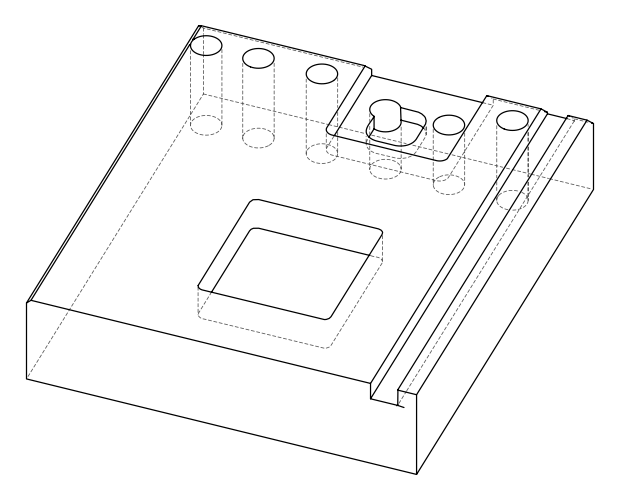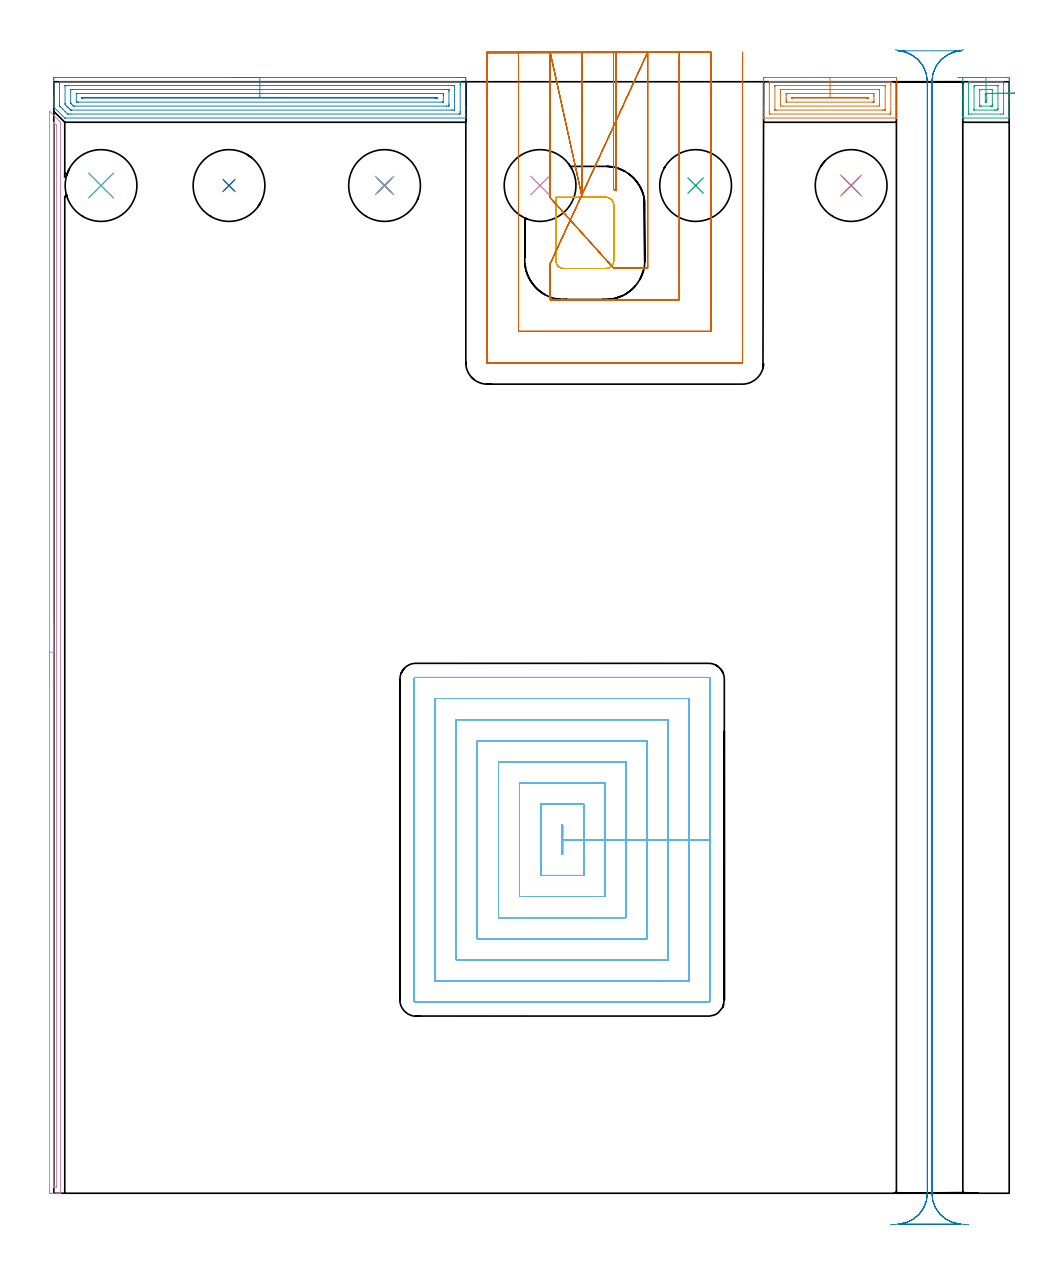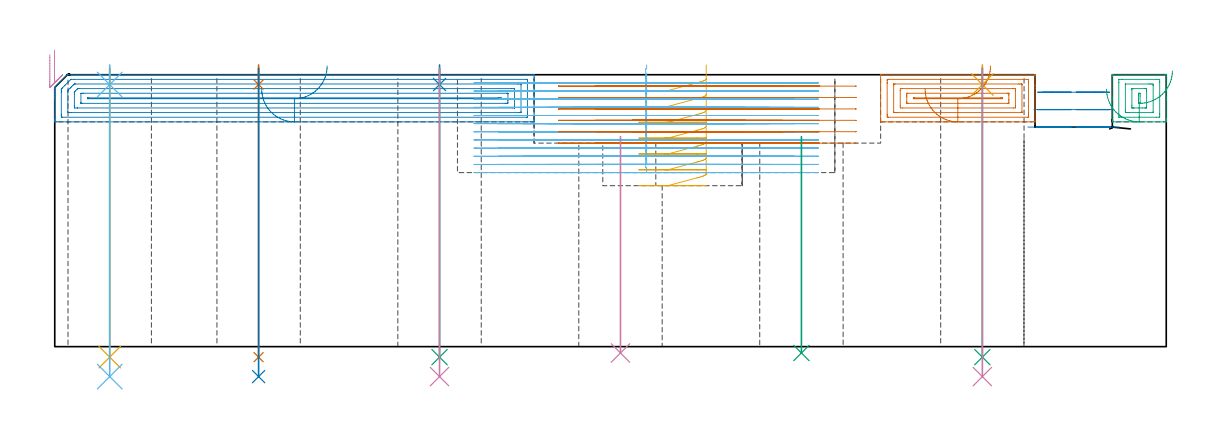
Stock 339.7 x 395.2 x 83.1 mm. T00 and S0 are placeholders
(PLAN: 22 operations, 14 tool changes, 93.2 min)
(1 AREA_MILL | FG_CHAMFER_SURFACE | UGT0205_001 | 2.45 min | 6365 mm3)
(2 AREA_MILL_1 | FG_CHAMFER_SURFACE_1 | UGT0205_001 | 7.19 min | 15926 mm3)
(3 AREA_MILL_2 | FG_CHAMFER_SURFACE_2 | UGT0205_001 | 0.99 min | 2448 mm3)
(4 AREA_MILL_3 | FG_CHAMFER_SURFACE_3 | UGT0205_001 | 6.28 min | 2906 mm3)
(5 MILL_RECTANGULAR_POCKET | POCKET_RECTANGULAR_STRAIGHT | UGT0201_105 | Follow Part, ap 5.5, ae 75% | 2.12 min | 63284 mm3)
(6 MILL_RECTANGULAR_POCKET_1 | POCKET_RECTANGULAR_STRAIGHT_1 | NXT0201_013 | Follow Part, ap 2.5, ae 75% | 46.77 min | 431615 mm3)
(7 MILL_SLOT | SLOT_PARTIAL_RECTANGULAR | UGT0201_133 | Follow Part, ap 3.75, ae 75% | 18.32 min | 196904 mm3)
(8 MILL_RECTANGULAR_SLOT | SLOT_RECTANGULAR | UGT0201_105 | Follow Part, ap 5.5, ae 75% | 5.37 min | 147785 mm3)
(9 INDEXABLE_INSERT_DRILL_THROUGH_HOLE_FROM_SOLID | STEP1HOLE | NXT0302_022 | 0.27 min | 31715 mm3)
(10 INDEXABLE_INSERT_DRILL_THROUGH_HOLE_FROM_SOLID_1 | STEP1HOLE_5 | NXT0302_022 | 0.27 min | 28026 mm3)
(11 SPOT_DRILL | STEP1HOLE_1 | NXT0321_9005460120000 | 0.05 min | 155 mm3)
(12 SPOT_DRILL_1 | STEP1HOLE_2 | NXT0321_9005460120000 | 0.05 min | 220 mm3)
(13 SPOT_DRILL_2 | STEP1HOLE_3 | NXT0321_9005460120000 | 0.05 min | 179 mm3)
(14 SPOT_DRILL_3 | STEP1HOLE_4 | NXT0321_9005460120000 | 0.05 min | 150 mm3)
(15 DRILL_THROUGH_HOLE_INTO_CENTER | STEP1HOLE_1 | NXT0301_065 | 0.35 min | 5612 mm3)
(16 DRILL_TO_ENLARGE_THROUGH_HOLE | STEP1HOLE_1 | UGT0301_386 | 0.38 min | 36630 mm3)
(17 DRILL_THROUGH_HOLE_INTO_CENTER_1 | STEP1HOLE_2 | NXT0301_065 | 0.35 min | 5610 mm3)
(18 DRILL_TO_ENLARGE_THROUGH_HOLE_1 | STEP1HOLE_2 | UGT0301_386 | 0.38 min | 36600 mm3)
(19 DRILL_THROUGH_HOLE_INTO_CENTER_2 | STEP1HOLE_3 | NXT0301_065 | 0.35 min | 5601 mm3)
(20 DRILL_TO_ENLARGE_THROUGH_HOLE_2 | STEP1HOLE_3 | UGT0301_386 | 0.38 min | 36649 mm3)
(21 DRILL_THROUGH_HOLE_INTO_CENTER_3 | STEP1HOLE_4 | NXT0301_065 | 0.35 min | 5569 mm3)
(22 DRILL_TO_ENLARGE_THROUGH_HOLE_3 | STEP1HOLE_4 | UGT0301_386 | 0.38 min | 36635 mm3)
(TOOL UGT0205_001 | Chamfer Mill 20 x 3 x 45 deg. | D20 FL50 Z2)
(TOOL UGT0201_105 | End Mill 22 mm | D22 FL25 Z2)
(TOOL NXT0201_013 | ENDMILL 10mm | D10 FL30 Z4)
(TOOL UGT0201_133 | Carbide End Mill 15.0 | D15 FL30 Z4)
(TOOL NXT0302_022 | Index. Insert Drill 25.5mm [880-D2550L25-03] | D25.5 PA176 FL77 Z2)
(TOOL NXT0321_9005460120000 | NC Spot Drill, 142deg, 12mm, Carbide, Uncoated | D12 PA142 FL30 Z2)
(TOOL NXT0301_065 | Carbide Drill 9.4mm [860.1-0940-075A1-MM 2214] | D9.4 PA140 FL98 Z2)
(TOOL UGT0301_386 | Twist Drill 25.5 mm | D25.5 PA118 FL165 Z2)
(OP 1 AREA_MILL)
G17 G21 G94 G90
T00 M6
G54
G17 G0 G90 X266. Y396.7 S1061 M3
G43 Z93.1 H0
Z78.7
G94 G1 X266.038 Z77.829 F250.
X266.152 Z76.964
X266.341 Z76.112
X266.603 Z75.28
X266.937 Z74.474
X267.34 Z73.7
X267.808 Z72.964
X268.34 Z72.272
X268.929 Z71.629
X269.572 Z71.04
X270.264 Z70.509
X271. Z70.04
X271.774 Z69.637
X272.58 Z69.303
X273.412 Z69.041
X274.264 Z68.852
X275.128 Z68.738
X276. Z68.7
X299.068
X299.419 Y396.695 Z68.703
X299.59 Y396.691 Z68.705
X299.6 Y396.514 Z68.882
Y386.392 Z79.001
Y385.682 Z79.716
Y385.505 Z79.893
Y382.516 Z82.882
Y382.319 Z83.073
X299.592 Y382.303 Z83.089
X299.512 Y382.3 Z83.1
X252.489
X252.41 Y382.303 Z83.089
X252.408 Y382.318 Z83.075
X252.4 Y382.516 Z82.882
Y384.262 Z81.137
Y385.505 Z79.893
Y385.682 Z79.716
Y386.392 Z79.001
X252.401 Y396.159 Z69.237
X252.404 Y396.688 Z68.709
X252.407 Y396.691 Z68.705
X252.932 Y396.7 Z68.7
X276.
Y395.286 Z70.114
X297.293 Y395.285 Z70.115
X297.59 Y395.271 Z70.129
X297.597 Y394.967 Z70.433
X297.6 Y394.383 Z71.017
Y394.076 Z71.324
X297.599 Y384.617 Z80.783
X297.598 Y384.311 Z81.089
X297.59 Y383.729 Z81.671
X297.307 Y383.715 Z81.685
X297.293
X254.707
X254.41 Y383.729 Z81.671
X254.403 Y384.033 Z81.367
X254.401 Y384.617 Z80.783
X254.4 Y384.924 Z80.476
X254.401 Y394.383 Z71.017
X254.402 Y394.688 Z70.712
X254.41 Y395.271 Z70.129
X254.693 Y395.285 Z70.115
X254.707
X276. Y395.286 Z70.114
Y393.871 Z71.529
X295.143
X295.519 Y393.869 Z71.531
X295.571 Y393.867 Z71.533
X295.581 Y393.866 Z71.534
X295.59 Y393.846 Z71.554
X295.595 Y393.739 Z71.661
X295.599 Y393.576 Z71.824
X295.6 Y385.424 Z79.976
X295.597 Y385.342 Z80.058
X295.59 Y385.181 Z80.219
X295.58 Y385.134 Z80.266
X295.565 Y385.133 Z80.267
X295.519 Y385.131 Z80.269
X295.007 Y385.129 Z80.271
X294.632 Y385.128 Z80.272
X256.857 Y385.129 Z80.271
X256.481 Y385.131 Z80.269
X256.429 Y385.133 Z80.267
X256.419 Y385.134 Z80.266
X256.41 Y385.154 Z80.246
X256.405 Y385.261 Z80.139
X256.401 Y385.423 Z79.977
X256.4 Y393.576 Z71.824
X256.403 Y393.658 Z71.742
X256.41 Y393.819 Z71.581
X256.42 Y393.866 Z71.534
X256.435 Y393.867 Z71.533
X256.481 Y393.869 Z71.531
X256.993 Y393.871 Z71.529
X257.368
X276.
Y392.457 Z72.943
X293.007
X293.586 Y392.45 Z72.95
X293.6 Y391.864 Z73.536
Y387.28 Z78.12
X293.587 Y386.55 Z78.85
X292.857 Y386.543 Z78.857
X258.993
X258.414 Y386.55 Z78.85
X258.4 Y387.136 Z78.264
Y391.72 Z73.68
X258.413 Y392.45 Z72.95
X259.143 Y392.457 Z72.943
X276.
Y391.043 Z74.357
X291.294 Y391.042 Z74.358
X291.435 Y391.04 Z74.36
X291.546 Y391.036 Z74.364
X291.591 Y391.029 Z74.371
X291.593 Y391.004 Z74.396
X291.597 Y390.832 Z74.568
X291.6 Y390.314 Z75.086
Y389.944 Z75.456
Y388.538 Z76.862
X291.599 Y388.168 Z77.232
X291.598 Y388.039 Z77.361
X291.593 Y387.975 Z77.425
X291.591 Y387.965 Z77.435
X291.565 Y387.962 Z77.438
X291.505 Y387.959 Z77.441
X291.294 Y387.957 Z77.443
X291.083
X260.706 Y387.958 Z77.442
X260.565 Y387.96 Z77.44
X260.454 Y387.964 Z77.436
X260.409 Y387.971 Z77.429
X260.407 Y387.996 Z77.404
X260.403 Y388.168 Z77.232
X260.4 Y388.686 Z76.714
Y389.056 Z76.344
Y390.461 Z74.939
Y390.832 Z74.568
X260.402 Y390.961 Z74.439
X260.407 Y391.025 Z74.375
X260.409 Y391.035 Z74.365
X260.435 Y391.038 Z74.362
X260.495 Y391.041 Z74.359
X260.706 Y391.043 Z74.357
X260.917
X276.
Y389.629 Z75.771
X289.308 Y389.628 Z75.772
X289.437 Y389.627 Z75.773
X289.523 Y389.625 Z75.775
X289.583 Y389.622 Z75.778
X289.59 Y389.596 Z75.804
X289.593 Y389.5 Z75.9
X289.592 Y389.403 Z75.997
X289.591 Y389.381 Z76.019
X289.565 Y389.378 Z76.022
X289.308 Y389.374 Z76.026
X288.993 Y389.372 Z76.028
X262.692
X262.563 Y389.373 Z76.027
X262.477 Y389.375 Z76.025
X262.417 Y389.378 Z76.022
X262.41 Y389.404 Z75.996
X262.407 Y389.5 Z75.9
X262.408 Y389.597 Z75.803
X262.409 Y389.619 Z75.781
X262.435 Y389.622 Z75.778
X262.692 Y389.626 Z75.774
X263.007 Y389.628 Z75.772
X276. Y389.629 Z75.771
X276.872 Z75.809
X277.736 Z75.923
X278.588 Z76.112
X279.42 Z76.374
X280.226 Z76.708
X281. Z77.111
X281.736 Z77.58
X282.428 Z78.111
X283.071 Z78.7
X283.66 Z79.343
X284.192 Z80.035
X284.66 Z80.771
X285.063 Z81.545
X285.397 Z82.351
X285.659 Z83.183
X285.848 Z84.035
X285.962 Z84.9
X286. Z85.771
G0 Z93.1
M5
M2
(OP 2 AREA_MILL_1)
G17 G21 G94 G90
T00 M6
G54
G17 G0 G90 X63.25 Y396.7 S1061 M3
G43 Z93.1 H0
Z78.7
G94 G1 X63.288 Z77.829 F250.
X63.402 Z76.964
X63.591 Z76.112
X63.853 Z75.28
X64.187 Z74.474
X64.59 Z73.7
X65.058 Z72.964
X65.59 Z72.272
X66.179 Z71.629
X66.822 Z71.04
X67.514 Z70.509
X68.25 Z70.04
X69.024 Z69.637
X69.83 Z69.303
X70.662 Z69.041
X71.514 Z68.852
X72.378 Z68.738
X73.25 Z68.7
X145.365
X145.908 Y396.699 Z68.701
X146.445 Y396.694 Z68.704
X146.492 Y396.691 Z68.706
X146.496 Y396.159 Z69.238
X146.5 Y395.569 Z69.828
Y386.392 Z79.002
Y385.796 Z79.601
Y385.505 Z79.892
Y383.729 Z81.666
Y383.145 Z82.254
Y382.655 Z82.744
Y382.332 Z83.059
X146.491 Y382.302 Z83.088
X146.354 Y382.3 Z83.1
X4.158
X3.905 Y382.304 Z83.089
X3.804 Y382.395 Z83.003
X0.25 Y385.949 Z79.449
X0.123 Y386.077 Z79.322
X0.01 Y386.191 Z79.208
X0. Y386.389 Z79.011
Y387.28 Z78.119
Y387.585 Z77.815
Y388.168 Z77.228
Y388.46 Z76.937
Y389.056 Z76.341
Y389.348 Z76.049
Y389.944 Z75.45
Y395.861 Z69.536
X0.002 Y396.159 Z69.238
X0.008 Y396.691 Z68.706
X0.055 Y396.694 Z68.704
X0.592 Y396.7 Z68.7
X73.25
Y395.286 Z70.114
X144.125 Y395.285 Z70.115
X144.49 Y395.271 Z70.129
X144.497 Y394.9 Z70.5
X144.499 Y394.383 Z71.017
X144.5 Y394.01 Z71.39
X144.499 Y384.617 Z80.783
X144.498 Y384.245 Z81.155
X144.49 Y383.729 Z81.671
X144.139 Y383.715 Z81.685
X144.125
X5.956 Y383.714 Z81.686
X5.063 Y383.715 Z81.685
X5.05 Y383.716 Z81.684
X4.933 Y383.729 Z81.671
X4.158 Y384.492 Z80.908
X4.033 Y384.617 Z80.783
X3.145 Y385.505 Z79.895
X2.375 Y386.275 Z79.125
X2.261 Y386.392 Z79.008
X2.148 Y386.513 Z78.887
X2.01 Y386.675 Z78.725
X2.004 Y386.762 Z78.638
X2.001 Y387.28 Z78.12
X2. Y387.654 Z77.746
X2.001 Y394.383 Z71.017
X2.002 Y394.755 Z70.645
X2.01 Y395.271 Z70.129
X2.361 Y395.285 Z70.115
X2.375
X73.25 Y395.286 Z70.114
Y393.871 Z71.529
X141.964
X142.342 Y393.87 Z71.53
X142.466 Y393.867 Z71.533
X142.481 Y393.865 Z71.535
X142.49 Y393.841 Z71.559
X142.496 Y393.758 Z71.642
X142.499 Y393.653 Z71.747
Y385.348 Z80.052
X142.494 Y385.19 Z80.21
X142.49 Y385.147 Z80.253
X142.478 Y385.135 Z80.265
X142.436 Y385.133 Z80.267
X142.342 Y385.13 Z80.27
X141.828 Y385.129 Z80.271
X141.45 Y385.128 Z80.272
X6.319 Y385.129 Z80.271
X6.13 Y385.13 Z80.27
X6.036 Y385.133 Z80.267
X5.993 Y385.135 Z80.265
X5.941 Y385.167 Z80.233
X5.598 Y385.505 Z79.895
X5.05 Y386.05 Z79.35
X4.709 Y386.392 Z79.008
X4.158 Y386.953 Z78.447
X4.01 Y387.125 Z78.275
X4.005 Y387.28 Z78.12
X4.001 Y387.437 Z77.963
Y393.652 Z71.748
X4.006 Y393.81 Z71.59
X4.01 Y393.853 Z71.547
X4.022 Y393.865 Z71.535
X4.064 Y393.867 Z71.533
X4.158 Y393.87 Z71.53
X4.672 Y393.871 Z71.529
X5.05
X73.25
Y392.457 Z72.943
X139.818
X140.436 Y392.455 Z72.945
X140.47 Y392.453 Z72.947
X140.485 Y392.451 Z72.949
X140.49 Y392.439 Z72.961
X140.494 Y392.346 Z73.054
X140.498 Y392.157 Z73.243
X140.5 Y391.778 Z73.622
Y387.28 Z78.12
X140.497 Y386.866 Z78.534
X140.493 Y386.659 Z78.741
X140.49 Y386.561 Z78.839
X140.402 Y386.549 Z78.851
X139.667 Y386.544 Z78.856
X139.516 Y386.543 Z78.857
X7.573
X7.203 Y386.547 Z78.853
X7.023 Y386.55 Z78.85
X6.833 Y386.726 Z78.674
X6.273 Y387.28 Z78.12
X6.087 Y387.47 Z77.93
X6.023 Y387.538 Z77.862
X6.01 Y387.592 Z77.808
X6.007 Y387.695 Z77.705
X6. Y388.109 Z77.291
Y391.72 Z73.68
X6.003 Y392.134 Z73.266
X6.007 Y392.341 Z73.059
X6.01 Y392.439 Z72.961
X6.098 Y392.451 Z72.949
X6.833 Y392.456 Z72.944
X6.984 Y392.457 Z72.943
X73.25
Y391.043 Z74.357
X137.672
X137.884 Y391.042 Z74.358
X138.096 Y391.039 Z74.361
X138.49 Y391.029 Z74.371
X138.494 Y390.832 Z74.568
X138.5 Y390.219 Z75.181
Y388.168 Z77.232
X138.498 Y388.015 Z77.385
X138.495 Y387.977 Z77.423
X138.491 Y387.964 Z77.436
X138.45 Y387.961 Z77.439
X138.309 Y387.958 Z77.442
X138.096 Y387.957 Z77.443
X8.828
X8.616 Y387.959 Z77.441
X8.404 Y387.964 Z77.436
X8.031 Y387.979 Z77.421
X8.011 Y388. Z77.4
X8.005 Y388.027 Z77.373
X8.001 Y388.081 Z77.319
X8. Y390.832 Z74.568
X8.002 Y390.985 Z74.415
X8.005 Y391.023 Z74.377
X8.009 Y391.036 Z74.364
X8.051 Y391.039 Z74.361
X8.191 Y391.042 Z74.358
X8.404 Y391.043 Z74.357
X73.25
Y389.629 Z75.771
X136.101
X136.419 Y389.627 Z75.773
X136.468 Y389.624 Z75.776
X136.487 Y389.622 Z75.778
X136.49 Y389.614 Z75.786
X136.495 Y389.551 Z75.849
X136.485 Y389.378 Z76.022
X136.313 Y389.375 Z76.025
X136.101 Y389.373 Z76.027
X135.785 Y389.371 Z76.029
X135.526
X10.399
X10.081 Y389.373 Z76.027
X10.032 Y389.375 Z76.025
X10.013 Y389.378 Z76.022
X10.01 Y389.386 Z76.014
X10.004 Y389.45 Z75.95
X10.01 Y389.605 Z75.795
X10.016 Y389.622 Z75.778
X10.05 Y389.624 Z75.776
X10.14 Y389.626 Z75.774
X10.399 Y389.628 Z75.772
X10.715 Y389.629 Z75.771
X73.25
X74.122 Z75.809
X74.986 Z75.923
X75.838 Z76.112
X76.67 Z76.374
X77.476 Z76.708
X78.25 Z77.111
X78.986 Z77.58
X79.678 Z78.111
X80.321 Z78.7
X80.91 Z79.343
X81.442 Z80.035
X81.91 Z80.771
X82.313 Z81.545
X82.647 Z82.351
X82.909 Z83.183
X83.098 Z84.035
X83.212 Z84.9
X83.25 Z85.771
G0 Z93.1
M5
M2
(OP 3 AREA_MILL_2)
G17 G21 G94 G90
T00 M6
G54
G17 G0 G90 X321.45 Y396.7 S1061 M3
G43 Z93.1 H0
Z78.7
G94 G1 X321.488 Z77.829 F250.
X321.602 Z76.964
X321.791 Z76.112
X322.053 Z75.28
X322.387 Z74.474
X322.79 Z73.7
X323.258 Z72.964
X323.79 Z72.272
X324.379 Z71.629
X325.022 Z71.04
X325.714 Z70.509
X326.45 Z70.04
X327.224 Z69.637
X328.03 Z69.303
X328.862 Z69.041
X329.713 Z68.852
X330.578 Z68.738
X331.45 Z68.7
X338.798 Y396.699 Z68.701
X339.33 Y396.696 Z68.704
X339.695 Y396.69
X339.698 Y396.532 Z68.863
X339.699 Y396.159 Z69.236
X339.7 Y395.784 Z69.61
Y389.944 Z75.45
Y389.194 Z76.205
X339.699 Y382.756 Z82.643
X339.69 Y382.306 Z83.092
X339.33 Y382.3 Z83.1
X323.569
X323.21 Y382.306 Z83.092
X323.2 Y382.757 Z82.642
Y389.194 Z76.205
Y389.944 Z75.45
Y396.159 Z69.236
X323.204 Y396.676 Z68.719
X323.21 Y396.691 Z68.704
X323.225 Y396.697 Z68.698
X323.57 Y396.7 Z68.7
X331.45
Y395.286 Z70.114
X336.689
X337.566 Y395.285 Z70.115
X337.579 Y395.284 Z70.116
X337.69 Y395.271 Z70.129
X337.696 Y395.153 Z70.247
X337.7 Y394.383 Z71.017
Y394.261 Z71.139
X337.699 Y384.495 Z80.905
X337.69 Y383.729 Z81.671
X337.592 Y383.716 Z81.684
X337.579
X336.718 Y383.714 Z81.686
X326.211
X325.334 Y383.715 Z81.685
X325.321 Y383.716 Z81.684
X325.21 Y383.729 Z81.671
X325.204 Y383.847 Z81.553
X325.2 Y384.617 Z80.783
Y384.739 Z80.661
X325.201 Y394.505 Z70.895
X325.21 Y395.271 Z70.129
X325.308 Y395.284 Z70.116
X325.321
X326.182 Y395.286 Z70.114
X331.45
Y393.872 Z71.528
X335.457 Y393.871 Z71.529
X335.627
X335.653 Y393.87 Z71.53
X335.678 Y393.867 Z71.533
X335.69 Y393.863 Z71.537
X335.693 Y393.841 Z71.559
X335.699 Y393.626 Z71.774
Y385.635 Z79.765
X335.696 Y385.505 Z79.895
X335.685 Y385.135 Z80.265
X335.321 Y385.131 Z80.269
X334.952 Y385.129 Z80.271
X334.448
X327.273
X327.247 Y385.13 Z80.27
X327.222 Y385.133 Z80.267
X327.21 Y385.137 Z80.263
X327.207 Y385.159 Z80.241
X327.201 Y385.374 Z80.026
Y393.365 Z72.035
X327.204 Y393.495 Z71.905
X327.215 Y393.864 Z71.536
X327.579 Y393.869 Z71.531
X327.948 Y393.871 Z71.529
X328.452
X331.45 Y393.872 Z71.528
Y392.457 Z72.943
X332.474
X333.201
X333.351 Y392.455 Z72.945
X333.586 Y392.45 Z72.95
X333.69 Y392.445 Z72.955
X333.693 Y392.383 Z73.017
X333.699 Y392.103 Z73.297
X333.7 Y387.28 Z78.12
X333.698 Y386.776 Z78.624
X333.693 Y386.606 Z78.794
X333.69 Y386.551 Z78.849
X333.655 Y386.549 Z78.851
X333.565 Y386.546 Z78.854
X333.201 Y386.543 Z78.857
X333.053
X329.699
X329.549 Y386.545 Z78.855
X329.314 Y386.55 Z78.85
X329.21 Y386.555 Z78.845
X329.207 Y386.617 Z78.783
X329.201 Y386.897 Z78.503
X329.2 Y391.72 Z73.68
X329.202 Y392.224 Z73.176
X329.207 Y392.394 Z73.006
X329.21 Y392.449 Z72.951
X329.245 Y392.451 Z72.949
X329.335 Y392.454 Z72.946
X329.699 Y392.457 Z72.943
X329.847
X331.45
Y391.041 Z74.359
X331.658
X331.684 Y391.039 Z74.361
X331.69 Y391.036 Z74.364
X331.694 Y391.028 Z74.372
X331.698 Y390.984 Z74.416
X331.7 Y390.916 Z74.484
Y390.832 Z74.568
Y388.803 Z76.597
X331.697 Y388.168 Z77.232
X331.694 Y388.042 Z77.358
X331.69 Y387.98 Z77.42
X331.681 Y387.963 Z77.437
X331.654 Y387.962 Z77.438
X331.45 Y387.959 Z77.441
X331.242
X331.215 Y387.961 Z77.439
X331.21 Y387.964 Z77.436
X331.206 Y387.972 Z77.428
X331.202 Y388.016 Z77.384
X331.2 Y388.422 Z76.978
Y390.197 Z75.203
X331.203 Y390.832 Z74.568
X331.206 Y390.958 Z74.442
X331.21 Y391.02 Z74.38
X331.219 Y391.037 Z74.363
X331.246 Y391.038 Z74.362
X331.45 Y391.041 Z74.359
X332.322 Y391.053 Z74.386
X333.188 Y391.064 Z74.488
X334.042 Y391.075 Z74.666
X334.877 Y391.086 Z74.917
X335.688 Y391.097 Z75.24
X336.467 Y391.107 Z75.633
X337.208 Y391.117 Z76.092
X337.907 Y391.126 Z76.614
X338.558 Y391.134 Z77.195
X339.156 Y391.142 Z77.83
X339.696 Y391.149 Z78.515
X340.174 Y391.155 Z79.245
X340.587 Y391.161 Z80.013
X340.931 Y391.165 Z80.815
X341.205 Y391.169 Z81.643
X341.405 Y391.172 Z82.493
X341.53 Y391.173 Z83.356
X341.579 Y391.174 Z84.227
G0 Z93.1
M5
M2
(OP 4 AREA_MILL_3)
G17 G21 G94 G90
T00 M6
G54
G17 G0 G90 X-1.5 Y182.35 S1061 M3
G43 Z93.1 H0
Z89.2
G94 G1 Y182.388 Z88.328 F250.
Y182.502 Z87.464
Y182.691 Z86.612
Y182.953 Z85.78
Y183.287 Z84.974
Y183.69 Z84.2
Y184.158 Z83.464
Y184.69 Z82.772
Y185.279 Z82.129
Y185.922 Z81.54
Y186.614 Z81.009
Y187.35 Z80.54
Y188.124 Z80.137
Y188.93 Z79.803
Y189.762 Z79.541
Y190.614 Z79.352
Y191.478 Z79.238
Y192.35 Z79.2
Y384.593
X-1.495 Y384.671 Z79.204
X-1.493 Y384.682 Z79.205
X-1.47 Y384.671 Z79.228
X1.857 Y381.343 Z82.557
X2.389 Y380.812 Z83.085
X2.394 Y380.797 Z83.088
X2.4 Y380.5 Z83.1
Y0.174
X2.405 Y0.01 Z83.095
X2.337 Y0.007 Z83.029
X1.914 Y0. Z82.614
X1.607 Z82.306
X0.896 Z81.592
X-0.351 Z80.346
X-0.889 Y0.001 Z79.806
X-1.149 Y0.002 Z79.546
X-1.491 Y0.007 Z79.205
X-1.493 Y0.021 Z79.203
X-1.499 Y0.625 Z79.201
X-1.5 Y1.236 Z79.2
Y192.35
X-0.086 Z80.614
X-0.085 Y380.5 Z80.615
X-0.084 Y380.588 Z80.616
X-0.08 Y380.678 Z80.62
X-0.072 Y380.811 Z80.628
X0.004 Y380.739 Z80.704
X0.248 Y380.5 Z80.948
X0.896 Y379.847 Z81.596
X0.954 Y379.785 Z81.654
X0.979 Y379.751 Z81.679
X0.982 Y379.695 Z81.682
X0.984 Y379.606 Z81.684
X0.985 Y379.517 Z81.685
X0.986 Y2.323 Z81.686
X0.985 Y2.234 Z81.685
X0.981 Y2.055 Z81.681
X0.979 Y2.011 Z81.679
X0.972 Y2.008 Z81.672
X0.948 Y2.004 Z81.648
X0.896 Y2.002 Z81.596
X0.415 Y2. Z81.115
X0.004 Y2.001 Z80.704
X-0.055 Y2.002 Z80.645
X-0.072 Y2.005 Z80.628
X-0.076 Y2.008 Z80.624
X-0.079 Y2.026 Z80.621
X-0.083 Y2.144 Z80.617
X-0.085 Y2.323 Z80.615
X-0.086 Y2.412 Z80.614
Y192.35
Y193.222 Z80.652
Y194.086 Z80.766
Y194.938 Z80.955
Y195.77 Z81.217
Y196.576 Z81.551
Y197.35 Z81.954
Y198.086 Z82.423
Y198.778 Z82.954
Y199.421 Z83.543
Y200.01 Z84.186
Y200.542 Z84.878
Y201.01 Z85.614
Y201.413 Z86.388
Y201.747 Z87.194
Y202.009 Z88.026
Y202.198 Z88.878
Y202.312 Z89.743
Y202.35 Z90.614
G0 Z93.1
M5
M2
(OP 5 MILL_RECTANGULAR_POCKET)
G17 G21 G94 G90
T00 M6
G54
G17 G0 G90 X199.1 Y335.335 S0 M3
G43 Z93.1 H0
Z86.1
G94 G1 Y351.3 Z81.822 F250.
Y351.537 Z81.759
X198.969 Y352.179 Z81.583
X198.693 Y352.773 Z81.407
X198.287 Y353.287 Z81.232
X197.773 Y353.693 Z81.056
X197.179 Y353.969 Z80.881
X196.537 Y354.1 Z80.705
X196.3 Z80.642
X187.4 Z78.257
X178.5 F500.
Y331.6
G3 X181.3 Y328.8 R2.8
G1 X196.3
G3 X199.1 Y331.6 R2.8
G1 Y351.3
G3 X196.3 Y354.1 R2.8
G1 X187.4
X186.4
G0 X199.1 Y335.335 Z81.257
G1 Y351.3 Z76.979 F250.
Y351.537 Z76.916
X198.969 Y352.179 Z76.74
X198.693 Y352.773 Z76.565
X198.287 Y353.287 Z76.389
X197.773 Y353.693 Z76.214
X197.179 Y353.969 Z76.038
X196.537 Y354.1 Z75.862
X196.3 Z75.799
X187.4 Z73.414
X178.5 F500.
Y331.6
G3 X181.3 Y328.8 R2.8
G1 X196.3
G3 X199.1 Y331.6 R2.8
G1 Y351.3
G3 X196.3 Y354.1 R2.8
G1 X187.4
X186.4
G0 X199.1 Y335.335 Z76.414
G1 Y351.3 Z72.136 F250.
Y351.537 Z72.073
X198.969 Y352.179 Z71.897
X198.693 Y352.773 Z71.722
X198.287 Y353.287 Z71.546
X197.773 Y353.693 Z71.371
X197.179 Y353.969 Z71.195
X196.537 Y354.1 Z71.02
X196.3 Z70.956
X187.4 Z68.571
X178.5 F500.
Y331.6
G3 X181.3 Y328.8 R2.8
G1 X196.3
G3 X199.1 Y331.6 R2.8
G1 Y351.3
G3 X196.3 Y354.1 R2.8
G1 X187.4
X186.4
G0 X199.1 Y335.335 Z71.571
G1 Y351.3 Z67.293 F250.
Y351.537 Z67.23
X198.969 Y352.179 Z67.054
X198.693 Y352.773 Z66.879
X198.287 Y353.287 Z66.703
X197.773 Y353.693 Z66.528
X197.179 Y353.969 Z66.352
X196.537 Y354.1 Z66.177
X196.3 Z66.113
X187.4 Z63.729
X178.5 F500.
Y331.6
G3 X181.3 Y328.8 R2.8
G1 X196.3
G3 X199.1 Y331.6 R2.8
G1 Y351.3
G3 X196.3 Y354.1 R2.8
G1 X187.4
X186.4
G0 X199.1 Y335.335 Z66.729
G1 Y351.3 Z62.451 F250.
Y351.537 Z62.387
X198.969 Y352.179 Z62.212
X198.693 Y352.773 Z62.036
X198.287 Y353.287 Z61.861
X197.773 Y353.693 Z61.685
X197.179 Y353.969 Z61.509
X196.537 Y354.1 Z61.334
X196.3 Z61.27
X187.4 Z58.886
X178.5 F500.
Y331.6
G3 X181.3 Y328.8 R2.8
G1 X196.3
G3 X199.1 Y331.6 R2.8
G1 Y351.3
G3 X196.3 Y354.1 R2.8
G1 X187.4
X186.4
G0 X199.1 Y335.335 Z61.886
G1 Y351.3 Z57.608 F250.
Y351.537 Z57.544
X198.969 Y352.179 Z57.369
X198.693 Y352.773 Z57.193
X198.287 Y353.287 Z57.018
X197.773 Y353.693 Z56.842
X197.179 Y353.969 Z56.667
X196.537 Y354.1 Z56.491
X196.3 Z56.428
X187.4 Z54.043
X178.5 F500.
Y331.6
G3 X181.3 Y328.8 R2.8
G1 X196.3
G3 X199.1 Y331.6 R2.8
G1 Y351.3
G3 X196.3 Y354.1 R2.8
G1 X187.4
X186.4
G0 X199.1 Y335.335 Z57.043
G1 Y351.3 Z52.765 F250.
Y351.537 Z52.701
X198.969 Y352.179 Z52.526
X198.693 Y352.773 Z52.35
X198.287 Y353.287 Z52.175
X197.773 Y353.693 Z51.999
X197.179 Y353.969 Z51.824
X196.537 Y354.1 Z51.648
X196.3 Z51.585
X187.4 Z49.2
X178.5 F500.
Y331.6
G3 X181.3 Y328.8 R2.8
G1 X196.3
G3 X199.1 Y331.6 R2.8
G1 Y351.3
G3 X196.3 Y354.1 R2.8
G1 X187.4
X186.4
G0 Z93.1
M5
M2
(OP 6 MILL_RECTANGULAR_POCKET_1)
G17 G21 G94 G90
T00 M6
G54
G17 G0 G90 X180.9 Y126.605 S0 M3
G43 Z93.1 H0
Z86.1
G94 G1 Y130.9 Z84.949 F250.
X180.6 Z84.869
Y120.5 Z82.082
X180.9 Z82.002
Y125.7 Z80.608
Y130.9 F500.
X180.6
Y120.5
X180.9
Y125.7
X188.4
Y138.4
X173.1
Y113.
X188.4
Y125.7
X195.9
Y145.9
X165.6
Y105.5
X195.9
Y125.7
X203.4
Y153.4
X158.1
Y98.
X203.4
Y125.7
X210.9
Y160.9
X150.6
Y90.5
X210.9
Y125.7
X218.4
Y168.4
X143.1
Y83.
X218.4
Y125.7
X225.9
Y175.9
X135.6
Y75.5
X225.9
Y125.7
X233.4
Y182.8
G3 X232.8 Y183.4 R0.6
G1 X128.7
G3 X128.1 Y182.8 R0.6
G1 Y68.6
G3 X128.7 Y68. R0.6
G1 X232.8
G3 X233.4 Y68.6 R0.6
G1 Y125.7
Y126.7
G0 X180.9 Y126.605 Z83.608
G1 Y130.9 Z82.457 F250.
X180.6 Z82.377
Y120.5 Z79.59
X180.9 Z79.51
Y125.7 Z78.117
Y130.9 F500.
X180.6
Y120.5
X180.9
Y125.7
X188.4
Y138.4
X173.1
Y113.
X188.4
Y125.7
X195.9
Y145.9
X165.6
Y105.5
X195.9
Y125.7
X203.4
Y153.4
X158.1
Y98.
X203.4
Y125.7
X210.9
Y160.9
X150.6
Y90.5
X210.9
Y125.7
X218.4
Y168.4
X143.1
Y83.
X218.4
Y125.7
X225.9
Y175.9
X135.6
Y75.5
X225.9
Y125.7
X233.4
Y182.8
G3 X232.8 Y183.4 R0.6
G1 X128.7
G3 X128.1 Y182.8 R0.6
G1 Y68.6
G3 X128.7 Y68. R0.6
G1 X232.8
G3 X233.4 Y68.6 R0.6
G1 Y125.7
Y126.7
G0 X180.9 Y126.605 Z81.117
G1 Y130.9 Z79.966 F250.
X180.6 Z79.885
Y120.5 Z77.099
X180.9 Z77.018
Y125.7 Z75.625
Y130.9 F500.
X180.6
Y120.5
X180.9
Y125.7
X188.4
Y138.4
X173.1
Y113.
X188.4
Y125.7
X195.9
Y145.9
X165.6
Y105.5
X195.9
Y125.7
X203.4
Y153.4
X158.1
Y98.
X203.4
Y125.7
X210.9
Y160.9
X150.6
Y90.5
X210.9
Y125.7
X218.4
Y168.4
X143.1
Y83.
X218.4
Y125.7
X225.9
Y175.9
X135.6
Y75.5
X225.9
Y125.7
X233.4
Y182.8
G3 X232.8 Y183.4 R0.6
G1 X128.7
G3 X128.1 Y182.8 R0.6
G1 Y68.6
G3 X128.7 Y68. R0.6
G1 X232.8
G3 X233.4 Y68.6 R0.6
G1 Y125.7
Y126.7
G0 X180.9 Y126.605 Z78.625
G1 Y130.9 Z77.474 F250.
X180.6 Z77.394
Y120.5 Z74.607
X180.9 Z74.527
Y125.7 Z73.133
Y130.9 F500.
X180.6
Y120.5
X180.9
Y125.7
X188.4
Y138.4
X173.1
Y113.
X188.4
Y125.7
X195.9
Y145.9
X165.6
Y105.5
X195.9
Y125.7
X203.4
Y153.4
X158.1
Y98.
X203.4
Y125.7
X210.9
Y160.9
X150.6
Y90.5
X210.9
Y125.7
X218.4
Y168.4
X143.1
Y83.
X218.4
Y125.7
X225.9
Y175.9
X135.6
Y75.5
X225.9
Y125.7
X233.4
Y182.8
G3 X232.8 Y183.4 R0.6
G1 X128.7
G3 X128.1 Y182.8 R0.6
G1 Y68.6
G3 X128.7 Y68. R0.6
G1 X232.8
G3 X233.4 Y68.6 R0.6
G1 Y125.7
Y126.7
G0 X180.9 Y126.605 Z76.133
G1 Y130.9 Z74.982 F250.
X180.6 Z74.902
Y120.5 Z72.115
X180.9 Z72.035
Y125.7 Z70.642
Y130.9 F500.
X180.6
Y120.5
X180.9
Y125.7
X188.4
Y138.4
X173.1
Y113.
X188.4
Y125.7
X195.9
Y145.9
X165.6
Y105.5
X195.9
Y125.7
X203.4
Y153.4
X158.1
Y98.
X203.4
Y125.7
X210.9
Y160.9
X150.6
Y90.5
X210.9
Y125.7
X218.4
Y168.4
X143.1
Y83.
X218.4
Y125.7
X225.9
Y175.9
X135.6
Y75.5
X225.9
Y125.7
X233.4
Y182.8
G3 X232.8 Y183.4 R0.6
G1 X128.7
G3 X128.1 Y182.8 R0.6
G1 Y68.6
G3 X128.7 Y68. R0.6
G1 X232.8
G3 X233.4 Y68.6 R0.6
G1 Y125.7
Y126.7
G0 X180.9 Y126.605 Z73.642
G1 Y130.9 Z72.491 F250.
X180.6 Z72.41
Y120.5 Z69.624
X180.9 Z69.543
Y125.7 Z68.15
Y130.9 F500.
X180.6
Y120.5
X180.9
Y125.7
X188.4
Y138.4
X173.1
Y113.
X188.4
Y125.7
X195.9
Y145.9
X165.6
Y105.5
X195.9
Y125.7
X203.4
Y153.4
X158.1
Y98.
X203.4
Y125.7
X210.9
Y160.9
X150.6
Y90.5
X210.9
Y125.7
X218.4
Y168.4
X143.1
Y83.
X218.4
Y125.7
X225.9
Y175.9
X135.6
Y75.5
X225.9
Y125.7
X233.4
Y182.8
G3 X232.8 Y183.4 R0.6
G1 X128.7
G3 X128.1 Y182.8 R0.6
G1 Y68.6
G3 X128.7 Y68. R0.6
G1 X232.8
G3 X233.4 Y68.6 R0.6
G1 Y125.7
Y126.7
G0 X180.9 Y126.605 Z71.15
G1 Y130.9 Z69.999 F250.
X180.6 Z69.919
Y120.5 Z67.132
X180.9 Z67.052
Y125.7 Z65.658
Y130.9 F500.
X180.6
Y120.5
X180.9
Y125.7
X188.4
Y138.4
X173.1
Y113.
X188.4
Y125.7
X195.9
Y145.9
X165.6
Y105.5
X195.9
Y125.7
X203.4
Y153.4
X158.1
Y98.
X203.4
Y125.7
X210.9
Y160.9
X150.6
Y90.5
X210.9
Y125.7
X218.4
Y168.4
X143.1
Y83.
X218.4
Y125.7
X225.9
Y175.9
X135.6
Y75.5
X225.9
Y125.7
X233.4
Y182.8
G3 X232.8 Y183.4 R0.6
G1 X128.7
G3 X128.1 Y182.8 R0.6
G1 Y68.6
G3 X128.7 Y68. R0.6
G1 X232.8
G3 X233.4 Y68.6 R0.6
G1 Y125.7
Y126.7
G0 X180.9 Y126.605 Z68.658
G1 Y130.9 Z67.507 F250.
X180.6 Z67.427
Y120.5 Z64.64
X180.9 Z64.56
Y125.7 Z63.167
Y130.9 F500.
X180.6
Y120.5
X180.9
Y125.7
X188.4
Y138.4
X173.1
Y113.
X188.4
Y125.7
X195.9
Y145.9
X165.6
Y105.5
X195.9
Y125.7
X203.4
Y153.4
X158.1
Y98.
X203.4
Y125.7
X210.9
Y160.9
X150.6
Y90.5
X210.9
Y125.7
X218.4
Y168.4
X143.1
Y83.
X218.4
Y125.7
X225.9
Y175.9
X135.6
Y75.5
X225.9
Y125.7
X233.4
Y182.8
G3 X232.8 Y183.4 R0.6
G1 X128.7
G3 X128.1 Y182.8 R0.6
G1 Y68.6
G3 X128.7 Y68. R0.6
G1 X232.8
G3 X233.4 Y68.6 R0.6
G1 Y125.7
Y126.7
G0 X180.9 Y126.605 Z66.167
G1 Y130.9 Z65.016 F250.
X180.6 Z64.935
Y120.5 Z62.149
X180.9 Z62.068
Y125.7 Z60.675
Y130.9 F500.
X180.6
Y120.5
X180.9
Y125.7
X188.4
Y138.4
X173.1
Y113.
X188.4
Y125.7
X195.9
Y145.9
X165.6
Y105.5
X195.9
Y125.7
X203.4
Y153.4
X158.1
Y98.
X203.4
Y125.7
X210.9
Y160.9
X150.6
Y90.5
X210.9
Y125.7
X218.4
Y168.4
X143.1
Y83.
X218.4
Y125.7
X225.9
Y175.9
X135.6
Y75.5
X225.9
Y125.7
X233.4
Y182.8
G3 X232.8 Y183.4 R0.6
G1 X128.7
G3 X128.1 Y182.8 R0.6
G1 Y68.6
G3 X128.7 Y68. R0.6
G1 X232.8
G3 X233.4 Y68.6 R0.6
G1 Y125.7
Y126.7
G0 X180.9 Y126.605 Z63.675
G1 Y130.9 Z62.524 F250.
X180.6 Z62.444
Y120.5 Z59.657
X180.9 Z59.577
Y125.7 Z58.183
Y130.9 F500.
X180.6
Y120.5
X180.9
Y125.7
X188.4
Y138.4
X173.1
Y113.
X188.4
Y125.7
X195.9
Y145.9
X165.6
Y105.5
X195.9
Y125.7
X203.4
Y153.4
X158.1
Y98.
X203.4
Y125.7
X210.9
Y160.9
X150.6
Y90.5
X210.9
Y125.7
X218.4
Y168.4
X143.1
Y83.
X218.4
Y125.7
X225.9
Y175.9
X135.6
Y75.5
X225.9
Y125.7
X233.4
Y182.8
G3 X232.8 Y183.4 R0.6
G1 X128.7
G3 X128.1 Y182.8 R0.6
G1 Y68.6
G3 X128.7 Y68. R0.6
G1 X232.8
G3 X233.4 Y68.6 R0.6
G1 Y125.7
Y126.7
G0 X180.9 Y126.605 Z61.183
G1 Y130.9 Z60.032 F250.
X180.6 Z59.952
Y120.5 Z57.165
X180.9 Z57.085
Y125.7 Z55.692
Y130.9 F500.
X180.6
Y120.5
X180.9
Y125.7
X188.4
Y138.4
X173.1
Y113.
X188.4
Y125.7
X195.9
Y145.9
X165.6
Y105.5
X195.9
Y125.7
X203.4
Y153.4
X158.1
Y98.
X203.4
Y125.7
X210.9
Y160.9
X150.6
Y90.5
X210.9
Y125.7
X218.4
Y168.4
X143.1
Y83.
X218.4
Y125.7
X225.9
Y175.9
X135.6
Y75.5
X225.9
Y125.7
X233.4
Y182.8
G3 X232.8 Y183.4 R0.6
G1 X128.7
G3 X128.1 Y182.8 R0.6
G1 Y68.6
G3 X128.7 Y68. R0.6
G1 X232.8
G3 X233.4 Y68.6 R0.6
G1 Y125.7
Y126.7
G0 X180.9 Y126.605 Z58.692
G1 Y130.9 Z57.541 F250.
X180.6 Z57.46
Y120.5 Z54.674
X180.9 Z54.593
Y125.7 Z53.2
Y130.9 F500.
X180.6
Y120.5
X180.9
Y125.7
X188.4
Y138.4
X173.1
Y113.
X188.4
Y125.7
X195.9
Y145.9
X165.6
Y105.5
X195.9
Y125.7
X203.4
Y153.4
X158.1
Y98.
X203.4
Y125.7
X210.9
Y160.9
X150.6
Y90.5
X210.9
Y125.7
X218.4
Y168.4
X143.1
Y83.
X218.4
Y125.7
X225.9
Y175.9
X135.6
Y75.5
X225.9
Y125.7
X233.4
Y182.8
G3 X232.8 Y183.4 R0.6
G1 X128.7
G3 X128.1 Y182.8 R0.6
G1 Y68.6
G3 X128.7 Y68. R0.6
G1 X232.8
G3 X233.4 Y68.6 R0.6
G1 Y125.7
Y126.7
G0 Z93.1
M5
M2
(OP 7 MILL_SLOT)
G17 G21 G94 G90
T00 M6
G54
G17 G0 G90 X198.969 Y405.7 S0 M3
G43 Z93.1 H0
Z79.617
G94 G1 X198.998 Y402.7 F250.
G2 X199. Y402.271 R45. F500.
G1 Y356.993
X199.146 Y356.929
X199.376 Y356.811
G2 X199.9 Y356.464 R9.049
G1 Y402.271
G2 X199.902 Y402.7 R45.
G1 X199.931 Y405.7 F250.
X187.709
X187.747 Y402.7
G2 X187.75 Y402.271 R33.75 F500.
G1 Y357.6
Y354.6 F250.
X176.439 Y405.699 F500.
X176.496 Y402.7 F250.
G2 X176.5 Y402.271 R22.5 F500.
G1 Y356.967
Y353.967 F250.
X199.014 Y328.95 F500.
X202.014 F250.
X211.15 F500.
Y402.271
G2 X211.153 Y402.7 R33.75
G1 X211.191 Y405.7 F250.
X176.5 Y330.516 F500.
Y327.516 F250.
Y317.7 F500.
X222.4
Y402.271
G2 X222.404 Y402.7 R22.5
G1 X222.461 Y405.699 F250.
X165.127 Y405.698
X165.242 Y402.7
G2 X165.25 Y402.271 R11.25 F500.
G1 Y306.45
X233.65
Y402.271
G2 X233.658 Y402.7 R11.25
G1 X233.772 Y405.698 F250.
X154. Y405.271
Y402.271
Y295.3 F500.
X154.005 Y295.245
X154.045 Y295.205
X154.1 Y295.2
X244.8
X244.855 Y295.205
X244.895 Y295.245
X244.9 Y295.3
Y402.271
Y405.271 F250.
G0 X198.992 Y405.7 Z76.133
G1 X199. Y402.7
Y402.583 F500.
Y356.993
X199.147 Y356.929
X199.376 Y356.811
G2 X199.9 Y356.464 R9.049
G1 Y402.582
Y402.7
X199.908 Y405.7 F250.
X187.739
X187.75 Y402.7
Y402.583 F500.
Y357.6
Y354.6 F250.
X176.484 Y405.7 F500.
X176.5 Y402.7 F250.
Y402.583 F500.
Y356.967
Y353.967 F250.
X199.014 Y328.95 F500.
X202.014 F250.
X211.15 F500.
Y402.582
Y402.7
X211.161 Y405.7 F250.
X176.5 Y330.516 F500.
Y327.516 F250.
Y317.7 F500.
X222.4
Y402.582
Y402.7
X222.416 Y405.7 F250.
X165.218
X165.249 Y402.7
X165.25 Y402.583 F500.
Y306.45
X233.65
Y402.582
X233.651 Y402.7
X233.682 Y405.7 F250.
X154. Y405.583
Y402.583
Y295.3 F500.
X154.005 Y295.245
X154.045 Y295.205
X154.1 Y295.2
X244.8
X244.855 Y295.205
X244.895 Y295.245
X244.9 Y295.3
Y402.582
Y405.582 F250.
G0 X199. Y405.7 Z72.65
G1 Y402.7
Y356.993 F500.
X199.147 Y356.929
X199.375 Y356.812
G2 X199.9 Y356.463 R9.039
G1 Y402.7
Y405.7 F250.
X187.75
Y402.7
Y357.6 F500.
Y354.6 F250.
X176.5 Y405.7 F500.
Y402.7 F250.
Y356.967 F500.
Y353.967 F250.
X199.014 Y328.95 F500.
X202.014 F250.
X211.15 F500.
Y402.7
Y405.7 F250.
X176.5 Y330.516 F500.
Y327.516 F250.
Y317.7 F500.
X222.4
Y402.7
Y405.7 F250.
X165.25
Y402.7
Y306.45 F500.
X233.65
Y402.7
Y405.7 F250.
X154.
Y402.7
Y295.3 F500.
X154.005 Y295.245
X154.045 Y295.205
X154.1 Y295.2
X244.8
X244.855 Y295.205
X244.895 Y295.245
X244.9 Y295.3
Y402.7
Y405.7 F250.
G0 X199. Z69.167
G1 Y402.7
Y356.993 F500.
X199.146 Y356.929
X199.375 Y356.812
G2 X199.9 Y356.463 R9.039
G1 Y402.7
Y405.7 F250.
X187.75
Y402.7
Y357.6 F500.
Y354.6 F250.
X176.5 Y405.7 F500.
Y402.7 F250.
Y356.967 F500.
Y353.967 F250.
X199.014 Y328.95 F500.
X202.014 F250.
X211.15 F500.
Y402.7
Y405.7 F250.
X176.5 Y330.516 F500.
Y327.516 F250.
Y317.7 F500.
X222.4
Y402.7
Y405.7 F250.
X165.25
Y402.7
Y306.45 F500.
X233.65
Y402.7
Y405.7 F250.
X154.
Y402.7
Y295.3 F500.
X154.005 Y295.245
X154.045 Y295.205
X154.1 Y295.2
X244.8
X244.855 Y295.205
X244.895 Y295.245
X244.9 Y295.3
Y402.7
Y405.7 F250.
G0 X199. Z65.683
G1 Y402.7
Y356.993 F500.
X199.146 Y356.929
X199.376 Y356.811
G2 X199.9 Y356.464 R9.052
G1 Y402.7
Y405.7 F250.
X187.75
Y402.7
Y357.6 F500.
Y354.6 F250.
X176.5 Y405.7 F500.
Y402.7 F250.
Y356.967 F500.
Y353.967 F250.
X199.014 Y328.95 F500.
X202.014 F250.
X211.15 F500.
Y402.7
Y405.7 F250.
X176.5 Y330.516 F500.
Y327.516 F250.
Y317.7 F500.
X222.4
Y402.7
Y405.7 F250.
X165.25
Y402.7
Y306.45 F500.
X233.65
Y402.7
Y405.7 F250.
X154.
Y402.7
Y295.3 F500.
X154.005 Y295.245
X154.045 Y295.205
X154.1 Y295.2
X244.8
X244.855 Y295.205
X244.895 Y295.245
X244.9 Y295.3
Y402.7
Y405.7 F250.
G0 X199. Z62.2
G1 Y402.7
Y356.992 F500.
X199.153 Y356.926
X199.378 Y356.81
G2 X199.681 Y356.616 R9.061
X199.9 Y356.464 R9.081
G1 Y402.7
Y405.7 F250.
X187.75
Y402.7
Y357.6 F500.
Y354.6 F250.
X176.5 Y405.7 F500.
Y402.7 F250.
Y356.967 F500.
Y353.967 F250.
X199.014 Y328.95 F500.
X202.014 F250.
X211.15 F500.
Y402.7
Y405.7 F250.
X176.5 Y330.516 F500.
Y327.516 F250.
Y317.7 F500.
X222.4
Y402.7
Y405.7 F250.
X165.25
Y402.7
Y306.45 F500.
X233.65
Y402.7
Y405.7 F250.
X154.
Y402.7
Y295.3 F500.
X154.005 Y295.245
X154.045 Y295.205
X154.1 Y295.2
X244.8
X244.855 Y295.205
X244.895 Y295.245
X244.9 Y295.3
Y402.7
Y405.7 F250.
G0 Z93.1
M5
M2
(OP 8 MILL_RECTANGULAR_SLOT)
G17 G21 G94 G90
T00 M6
G54
G17 G0 G90 X301.914 Y406.364 S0 M3
G43 Z93.1 H0
Z77.767
G94 G1 X304.588 Y405.004 F250.
G2 X310.6 Y395.2 R11. F500.
G1 Y0.
G2 X300.412 Y-10.97 R11.
G1 Y-11.
X322.388
Y-10.97
G2 X312.2 Y0. R11.
G1 Y395.2
G2 X318.212 Y405.004 R11.
G1 X320.886 Y406.364 F250.
G0 X299.249 Y406.596 Z72.433
G1 X302.166 Y405.896
G2 X310.6 Y395.2 R11. F500.
G1 Y0.
G2 X300.412 Y-10.97 R11.
G1 Y-11.
X322.388
Y-10.97
G2 X312.2 Y0. R11.
G1 Y395.2
G2 X320.614 Y405.892 R11.
G1 X323.53 Y406.597 F250.
G0 Z93.1
X325.38 Y-11.191
Z67.1
G1 X322.388 Y-10.97
G2 X312.2 Y0. R11. F500.
G1 Y395.2
G2 X322.731 Y406.19 R11.
G1 Y406.2
X300.069
Y406.19
G2 X310.6 Y395.2 R11.
G1 Y0.
G2 X300.412 Y-10.97 R11.
G1 X297.42 Y-11.191 F250.
G0 Z93.1
M5
M2
(OP 9 INDEXABLE_INSERT_DRILL_THROUGH_HOLE_FROM_SOLID)
G17 G21 G94 G90
T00 M6
G54
G17 G0 G90 X228.2 Y358.3 S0 M3
G43 Z93.1 H1
G94 G81 G98 Z-1.945 F250. R64.2
G80
M5
M2
(OP 10 INDEXABLE_INSERT_DRILL_THROUGH_HOLE_FROM_SOLID_1)
G17 G21 G94 G90
T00 M6
G54
G17 G0 G90 X172.9 Y358.3 S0 M3
G43 Z93.1 H1
G94 G81 G98 Z-1.945 F250. R64.2
G80
M5
M2
(OP 11 SPOT_DRILL)
G17 G21 G94 G90
T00 M6
G54
G17 G0 G90 X283.5 Y358.3 S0 M3
G43 Z93.1 H0
G94 G81 G98 Z80.1 F250. R86.1
G80
M5
M2
(OP 12 SPOT_DRILL_1)
G17 G21 G94 G90
T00 M6
G54
G17 G0 G90 X16.8 Y358.3 S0 M3
G43 Z93.1 H0
G94 G81 G98 Z80.1 F250. R86.1
G80
M5
M2
(OP 13 SPOT_DRILL_2)
G17 G21 G94 G90
T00 M6
G54
G17 G0 G90 X62.3 Y358.3 S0 M3
G43 Z93.1 H0
G94 G81 G98 Z80.1 F250. R86.1
G80
M5
M2
(OP 14 SPOT_DRILL_3)
G17 G21 G94 G90
T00 M6
G54
G17 G0 G90 X117.6 Y358.3 S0 M3
G43 Z93.1 H0
G94 G81 G98 Z80.1 F250. R86.1
G80
M5
M2
(OP 15 DRILL_THROUGH_HOLE_INTO_CENTER)
G17 G21 G94 G90
T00 M6
G54
G17 G0 G90 X283.5 Y358.3 S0 M3
G43 Z93.1 H1
G94 G73 G98 Z-3.211 F250. Q8.631 R85.1
G80
M5
M2
(OP 16 DRILL_TO_ENLARGE_THROUGH_HOLE)
G17 G21 G94 G90
T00 M6
G54
G17 G0 G90 X283.5 Y358.3 S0 M3
G43 Z93.1 H0
G94 G73 G98 Z-9.161 F250. Q23.065 R85.1
G80
M5
M2
(OP 17 DRILL_THROUGH_HOLE_INTO_CENTER_1)
G17 G21 G94 G90
T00 M6
G54
G17 G0 G90 X16.8 Y358.3 S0 M3
G43 Z93.1 H1
G94 G73 G98 Z-3.211 F250. Q8.631 R85.1
G80
M5
M2
(OP 18 DRILL_TO_ENLARGE_THROUGH_HOLE_1)
G17 G21 G94 G90
T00 M6
G54
G17 G0 G90 X16.8 Y358.3 S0 M3
G43 Z93.1 H0
G94 G73 G98 Z-9.161 F250. Q23.065 R85.1
G80
M5
M2
(OP 19 DRILL_THROUGH_HOLE_INTO_CENTER_2)
G17 G21 G94 G90
T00 M6
G54
G17 G0 G90 X62.3 Y358.3 S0 M3
G43 Z93.1 H1
G94 G73 G98 Z-3.211 F250. Q8.631 R85.1
G80
M5
M2
(OP 20 DRILL_TO_ENLARGE_THROUGH_HOLE_2)
G17 G21 G94 G90
T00 M6
G54
G17 G0 G90 X62.3 Y358.3 S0 M3
G43 Z93.1 H0
G94 G73 G98 Z-9.161 F250. Q23.065 R85.1
G80
M5
M2
(OP 21 DRILL_THROUGH_HOLE_INTO_CENTER_3)
G17 G21 G94 G90
T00 M6
G54
G17 G0 G90 X117.6 Y358.3 S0 M3
G43 Z93.1 H1
G94 G73 G98 Z-3.211 F250. Q8.631 R85.1
G80
M5
M2
(OP 22 DRILL_TO_ENLARGE_THROUGH_HOLE_3)
G17 G21 G94 G90
T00 M6
G54
G17 G0 G90 X117.6 Y358.3 S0 M3
G43 Z93.1 H0
G94 G73 G98 Z-9.161 F250. Q23.065 R85.1
G80
M5
M2
